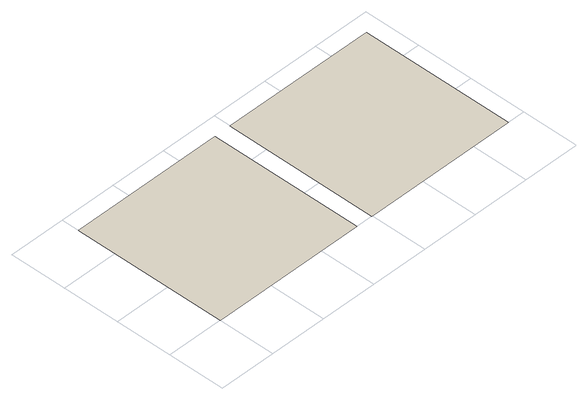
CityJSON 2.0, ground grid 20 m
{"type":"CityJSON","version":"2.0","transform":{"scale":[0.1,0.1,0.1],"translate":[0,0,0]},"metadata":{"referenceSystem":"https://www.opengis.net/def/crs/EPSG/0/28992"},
"CityObjects":{
"building1":{"type":"Building","attributes":{"roofType":"Flat","yearOfConstruction":1963,"function":"Residential","storeysAboveGround":2},"geometry":[{"type":"MultiSurface","lod":"0","boundaries":[[[0,1,2,3]]]}]},
"building2":{"type":"Building","attributes":{"roofType":"Flat","yearOfConstruction":1996,"function":"Residential","storeysAboveGround":5},"geometry":[{"type":"MultiSurface","lod":"0","boundaries":[[[4,5,6,7]]]}]}
},
"vertices":[
[540,0,0],[540,540,0],[0,540,0],[0,0,0],
[1140,0,0],[1140,540,0],[600,540,0],[600,0,0]
]}
